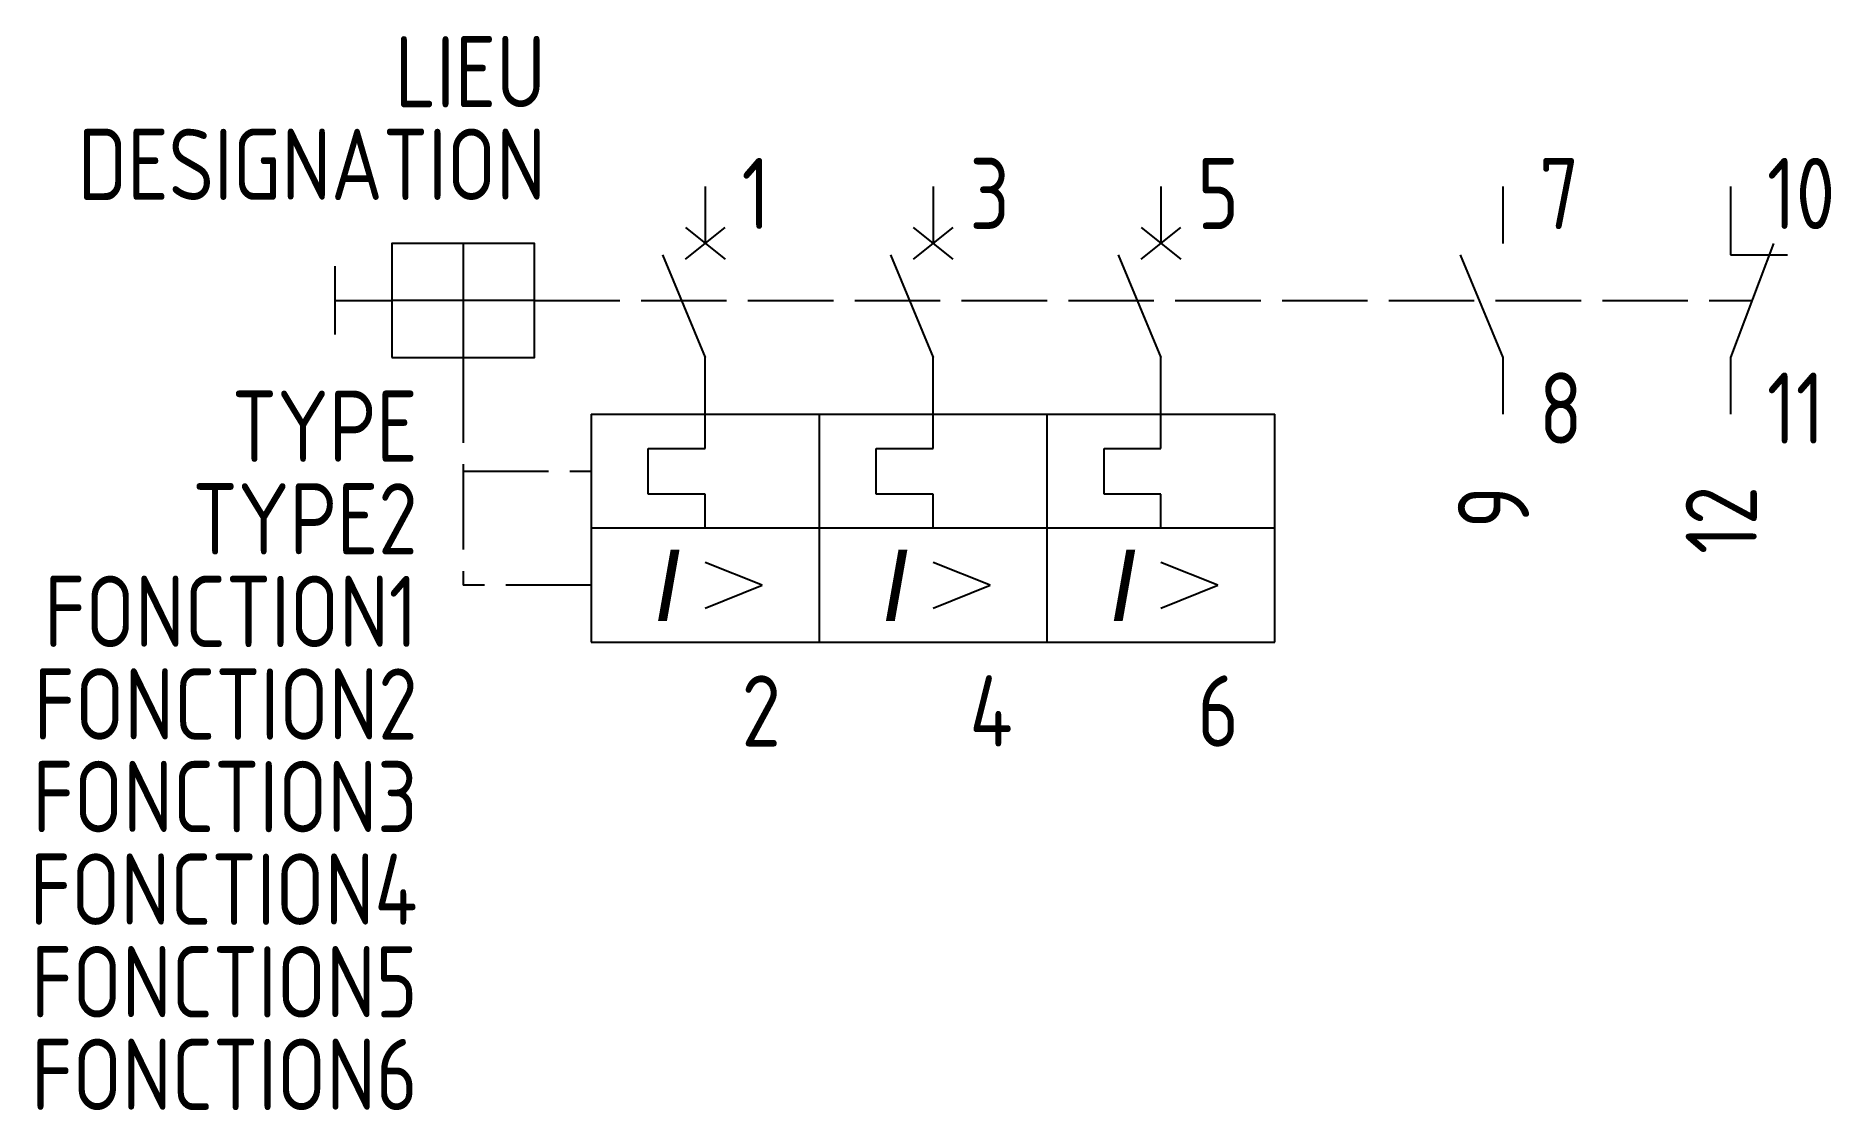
# Model space of a CAD drawing. Extents: x -1608.1 to -1545.1, y -912 to -874.3.
import ezdxf
from ezdxf.enums import TextEntityAlignment as Align

# ---------------------------------------------------------------- set-up
doc = ezdxf.new("R2010")
doc.units = 0
doc.linetypes.add('ACAD_ISO02W100', pattern=[15, 12, -3])
for name, color, linetype in [('SYMB_FIL', 3, 'CONTINUOUS'), ('SYMB_LIAISON', 1, 'ACAD_ISO02W100'), ('SYMB_REF_CONTACT', 2, 'CONTINUOUS'), ('SYMB_TXT_CONTACT', 2, 'CONTINUOUS'), ('SYMB_TXT_NOM', 3, 'CONTINUOUS')]:
    doc.layers.add(name, color=color, linetype=linetype)
doc.styles.add('ENGINEERING', font='greekc.shx')
doc.styles.add('NET2_5', font='isocp.shx', dxfattribs={"width": 0.9, "height": 2.5})

msp = doc.modelspace()

# ---------------------------------------------------------------- linework, layer by layer
at = {"layer": 'SYMB_FIL'}
for p, q in [((-1584.634, -879.593), (-1584.634, -881.593)), ((-1576.634, -879.593), (-1576.634, -881.593)), ((-1568.634, -879.593), (-1568.634, -881.593)), ((-1556.634, -879.593), (-1556.634, -881.593)), ((-1548.634, -879.593), (-1548.634, -881.993)), ((-1585.329, -882.149), (-1583.939, -881.037)), ((-1585.329, -881.037), (-1583.939, -882.149)), ((-1575.939, -881.037), (-1577.329, -882.149)), ((-1577.329, -881.037), (-1575.939, -882.149)), ((-1569.329, -882.149), (-1567.939, -881.037)), ((-1569.329, -881.037), (-1567.939, -882.149)), ((-1593.134, -881.593), (-1593.134, -885.593)), ((-1547.134, -881.593), (-1548.634, -885.593)), ((-1586.134, -881.993), (-1584.634, -885.593)), ((-1578.134, -881.993), (-1576.634, -885.593)), ((-1570.134, -881.993), (-1568.634, -885.593)), ((-1558.134, -881.993), (-1556.634, -885.593)), ((-1548.634, -881.993), (-1546.634, -881.993)), ((-1597.634, -882.393), (-1597.634, -884.793)), ((-1590.634, -883.593), (-1595.634, -883.593)), ((-1584.634, -887.593), (-1584.634, -885.593)), ((-1576.634, -887.593), (-1576.634, -885.593)), ((-1568.634, -887.593), (-1568.634, -885.593)), ((-1556.634, -885.593), (-1556.634, -887.593)), ((-1548.634, -885.593), (-1548.634, -887.593)), ((-1588.634, -887.593), (-1564.634, -887.593)), ((-1588.634, -887.593), (-1588.634, -895.593)), ((-1584.634, -888.793), (-1584.634, -887.593)), ((-1580.634, -887.593), (-1580.634, -895.593)), ((-1576.634, -888.793), (-1576.634, -887.593)), ((-1572.634, -895.593), (-1572.634, -887.593)), ((-1568.634, -888.793), (-1568.634, -887.593)), ((-1564.634, -895.593), (-1564.634, -887.593)), ((-1586.634, -890.393), (-1586.634, -888.793)), ((-1586.634, -888.793), (-1584.634, -888.793)), ((-1578.634, -890.393), (-1578.634, -888.793)), ((-1578.634, -888.793), (-1576.634, -888.793)), ((-1570.634, -890.393), (-1570.634, -888.793)), ((-1570.634, -888.793), (-1568.634, -888.793)), ((-1584.634, -890.393), (-1586.634, -890.393)), ((-1584.634, -891.593), (-1584.634, -890.393)), ((-1576.634, -890.393), (-1578.634, -890.393)), ((-1576.634, -891.593), (-1576.634, -890.393)), ((-1568.634, -890.393), (-1570.634, -890.393)), ((-1568.634, -891.593), (-1568.634, -890.393)), ((-1564.634, -891.593), (-1588.634, -891.593)), ((-1582.634, -893.593), (-1584.634, -892.793)), ((-1574.634, -893.593), (-1576.634, -892.793)), ((-1566.634, -893.593), (-1568.634, -892.793)), ((-1584.634, -894.393), (-1582.634, -893.593)), ((-1576.634, -894.393), (-1574.634, -893.593)), ((-1568.634, -894.393), (-1566.634, -893.593)), ((-1588.634, -895.593), (-1584.634, -895.593)), ((-1584.634, -895.593), (-1576.634, -895.593)), ((-1576.634, -895.593), (-1568.634, -895.593)), ((-1568.634, -895.593), (-1564.634, -895.593))]:
    msp.add_line(p, q, dxfattribs=at)
msp.add_lwpolyline([(-1595.634, -885.593), (-1590.634, -885.593), (-1590.634, -881.593), (-1595.634, -881.593)], close=True, dxfattribs=at)
at = {"layer": 'SYMB_LIAISON', "ltscale": 0.25}
for p, q in [((-1597.634, -883.593), (-1595.634, -883.593)), ((-1590.634, -883.593), (-1547.884, -883.593)), ((-1593.134, -885.593), (-1593.134, -893.593)), ((-1593.134, -889.593), (-1588.634, -889.593)), ((-1588.634, -893.593), (-1593.134, -893.593))]:
    msp.add_line(p, q, dxfattribs=at)

# ---------------------------------------------------------------- texts
at = {"layer": 'SYMB_FIL', "style": 'ENGINEERING', "oblique": 10}
for p in [(-1586.134, -893.593), (-1578.134, -893.593), (-1570.134, -893.593)]:
    msp.add_text('I', height=2.5, dxfattribs=at).set_placement(p, align=Align.MIDDLE_CENTER)
at = {"layer": 'SYMB_REF_CONTACT', "style": 'NET2_5', "width": 0.9, "flags": 8}
for tag, p in [('9', (-1555.712, -890.105)), ('12', (-1547.712, -890.105))]:
    msp.add_attdef(tag, text='(?POS)', height=2.5, rotation=90, dxfattribs=at).set_placement(p, align=Align.RIGHT)
at = {"layer": 'SYMB_TXT_CONTACT', "style": 'NET2_5', "width": 0.9, "flags": 8}
for tag, p, s in [('1', (-1583.359, -881.093), '1'), ('3', (-1575.359, -881.093), '3'), ('5', (-1567.359, -881.093), '5'), ('7', (-1555.359, -881.093), '13'), ('10', (-1547.359, -881.093), '21'), ('8', (-1555.359, -888.626), '14'), ('11', (-1547.359, -888.626), '22'), ('2', (-1583.359, -899.255), '2'), ('4', (-1575.359, -899.255), '4'), ('6', (-1567.359, -899.255), '6')]:
    msp.add_attdef(tag, p, s, height=2.5, dxfattribs=at)
at = {"layer": 'SYMB_TXT_NOM', "style": 'NET2_5', "width": 0.9, "flags": 8}
for tag, text, p in [('LIEU', '', (-1590.234, -876.82)), ('DESIGNATION', 'Q?', (-1590.234, -880.07)), ('TYPE', '?de - ?àA', (-1594.734, -889.262)), ('TYPE2', '?A', (-1594.734, -892.512)), ('FONCTION1', '', (-1594.734, -895.762)), ('FONCTION2', '', (-1594.734, -899.012)), ('FONCTION3', '', (-1594.734, -902.262)), ('FONCTION4', '', (-1594.734, -905.512)), ('FONCTION5', '', (-1594.734, -908.762)), ('FONCTION6', '', (-1594.734, -912.012))]:
    msp.add_attdef(tag, text=text, height=2.5, dxfattribs=at).set_placement(p, align=Align.RIGHT)

doc.saveas('drawing.dxf')
